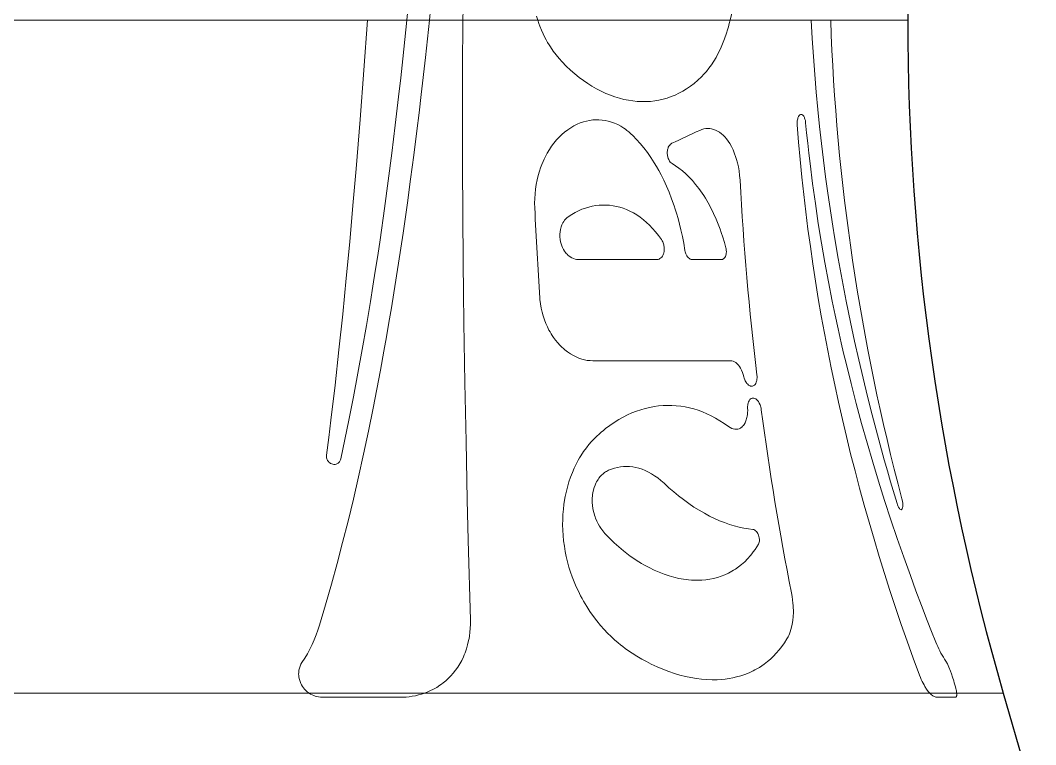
# Model space of a CAD drawing. Extents: x -234 to 800, y -95 to 506.
# Drawn here: x 626.16 to 659.15, y 58.98 to 82.52 of the extents above; entities that cross this region are included whole.
import ezdxf

# ---------------------------------------------------------------- set-up
doc = ezdxf.new("R2010")
doc.units = 0
doc.header["$LTSCALE"] = 7
doc.header["$MEASUREMENT"] = 0
doc.layers.add('3', color=3, linetype='CONTINUOUS', lineweight=30)
doc.layers.add('8', color=252, linetype='CONTINUOUS', lineweight=15)

msp = doc.modelspace()

# ---------------------------------------------------------------- linework, layer by layer
at = {"layer": '3'}
msp.add_line((658.0917, 60.6521), (659.1472, 57.004), dxfattribs=at)
for centre, radius, start, end in [((775.9112, 82.5247), 120.92, 173.02135, 180), ((733.6912, 82.5247), 78.7, 180, 196.136384)]:
    msp.add_arc(centre, radius, start, end, dxfattribs=at)
at = {"layer": '8', "lineweight": 13}
for p, q in [((654.9912, 82.5247), (611.3481, 82.5247)), ((658.0917, 60.6521), (609.8617, 60.6521))]:
    msp.add_line(p, q, dxfattribs=at)
at = {"layer": '8', "lineweight": 13, "ltscale": 0.064077}
msp.add_line((646.8507, 74.7502), (644.2876, 74.7502), dxfattribs=at)
at = {"layer": '8', "lineweight": 13, "ltscale": 0.024073}
msp.add_line((647.9853, 74.7502), (648.9482, 74.7502), dxfattribs=at)
at = {"layer": '8', "lineweight": 13, "ltscale": 0.112}
msp.add_line((649.2394, 71.4574), (644.7594, 71.4574), dxfattribs=at)
at = {"layer": '8', "lineweight": 13, "ltscale": 0.063107}
msp.add_line((638.4918, 60.5188), (635.9675, 60.5188), dxfattribs=at)
at = {"layer": '8', "lineweight": 13, "ltscale": 0.015162}
msp.add_line((656.5422, 60.5188), (655.9357, 60.5188), dxfattribs=at)
at = {"layer": '8', "lineweight": 13}
for points in [[(635.8855, 62.8635), (636.0813, 63.5234), (636.2715, 64.1908), (636.4562, 64.866), (636.6354, 65.5488), (636.8094, 66.239), (636.9835, 66.9595), (637.1521, 67.688), (637.3154, 68.4244), (637.4735, 69.1689), (637.6266, 69.9215), (637.7462, 70.5324), (637.8626, 71.1485), (637.976, 71.7698), (638.0585, 72.2355), (638.1394, 72.7041), (638.22, 73.1829), (638.2989, 73.6645), (638.451, 74.6287), (638.5971, 75.6038), (638.7375, 76.5894), (638.8428, 77.3629), (638.9449, 78.1424), (639.0439, 78.9275), (639.116, 79.52), (639.1865, 80.1154), (639.3225, 81.3147), (639.4521, 82.5247)], [(636.1113, 68.3938), (636.1828, 68.9583), (636.2525, 69.5252), (636.387, 70.6663), (636.5151, 71.8168), (636.6372, 72.9764), (636.7536, 74.1447), (636.8649, 75.3212), (636.9712, 76.5055), (637.073, 77.6971), (637.1384, 78.4952), (637.202, 79.2961), (637.324, 80.9058), (637.4395, 82.5247)], [(638.7196, 82.5247), (638.6553, 81.8997), (638.5893, 81.2772), (638.5214, 80.6575), (638.4517, 80.0405), (638.3436, 79.1207), (638.2312, 78.2077), (638.1143, 77.3021), (637.9929, 76.4042), (637.8483, 75.3878), (637.773, 74.8796), (637.6961, 74.3743), (637.6188, 73.8797), (637.5398, 73.3878), (637.4088, 72.6007), (637.2734, 71.8211), (637.1333, 71.0492), (636.9885, 70.2851), (636.8389, 69.5287), (636.7085, 68.8953), (636.5744, 68.2675)], [(640.543, 82.5247), (640.5326, 80.9461), (640.5283, 79.3687), (640.5301, 77.793), (640.5378, 76.2198), (640.551, 74.6495), (640.5619, 73.6699), (640.5748, 72.6918), (640.606, 70.7408), (640.6429, 68.8364), (640.685, 66.9405), (640.7167, 65.6305), (640.7846, 63.0255)], [(642.9705, 82.5247), (642.9276, 82.6593)], [(643.7615, 81.1755), (643.6649, 81.2827), (643.5695, 81.3987), (643.4758, 81.524), (643.3839, 81.6595), (643.3384, 81.7318), (643.2936, 81.8073), (643.2498, 81.885), (643.2067, 81.9661), (643.1501, 82.0802), (643.0951, 82.201), (643.0421, 82.329), (643.0056, 82.4249), (642.9705, 82.5247)], [(649.2229, 82.5247), (649.1957, 82.4172), (649.1674, 82.3137), (649.137, 82.2098), (649.1056, 82.1102), (649.0419, 81.9264), (648.9757, 81.7566), (648.9071, 81.5995), (648.8364, 81.4539), (648.7637, 81.3187), (648.6891, 81.193), (648.6119, 81.0748), (648.533, 80.9653), (648.4526, 80.864), (648.3712, 80.7709), (648.2888, 80.6857)], [(654.6461, 66.8135), (654.4341, 67.5237), (654.3303, 67.8816), (654.2279, 68.2414), (654.0939, 68.7242), (653.9627, 69.2104), (653.8345, 69.7), (653.6845, 70.292), (653.5391, 70.8889), (653.3982, 71.4906), (653.2622, 72.0972), (653.131, 72.7085), (652.9913, 73.3933), (652.8581, 74.0838), (652.7317, 74.7799), (652.6121, 75.4816), (652.5548, 75.8361), (652.4992, 76.1919), (652.446, 76.5458), (652.3947, 76.9009), (652.3209, 77.4385), (652.2514, 77.9789), (652.1863, 78.522), (652.1257, 79.0678), (652.0685, 79.6292), (652.0161, 80.1931), (651.9687, 80.7596), (651.9251, 81.3456), (651.887, 81.934), (651.8545, 82.5247)], [(648.2888, 80.6857), (648.1713, 80.5756), (648.0522, 80.4746), (647.9314, 80.3824), (647.8092, 80.2986), (647.6855, 80.2229), (647.5604, 80.1553), (647.4338, 80.0954), (647.3059, 80.0431), (647.1767, 79.9982), (647.0462, 79.9607), (646.9093, 79.9294), (646.7711, 79.9057), (646.6318, 79.8897), (646.4913, 79.8813), (646.3498, 79.8804), (646.2072, 79.8871), (646.0636, 79.9013), (645.9191, 79.923), (645.7736, 79.9524), (645.6272, 79.9895), (645.4801, 80.0344), (645.3321, 80.0873), (645.1835, 80.1482), (645.0342, 80.2174), (644.8844, 80.2951), (644.7342, 80.3816), (644.5951, 80.4695), (644.4557, 80.5654), (644.3163, 80.6696), (644.177, 80.7824), (644.0379, 80.904), (643.8994, 81.0349), (643.7615, 81.1755)], [(642.8753, 76.4276), (642.8716, 76.5827), (642.8745, 76.736), (642.8838, 76.8857), (642.8988, 77.0302), (642.9226, 77.19), (642.9523, 77.3413), (642.987, 77.4839), (643.0259, 77.6179), (643.0634, 77.7301), (643.1031, 77.8359), (643.1448, 77.9357), (643.1771, 78.0069), (643.2102, 78.075), (643.2791, 78.204), (643.3505, 78.3226), (643.4237, 78.4316), (643.4986, 78.5319), (643.5839, 78.6345), (643.6703, 78.7277), (643.7579, 78.8122), (643.8464, 78.8888), (643.9462, 78.9654), (644.0467, 79.033), (644.1479, 79.0921), (644.2495, 79.143), (644.3514, 79.1861), (644.4536, 79.2216), (644.5558, 79.2496), (644.6572, 79.2702), (644.7587, 79.2837), (644.8601, 79.2901), (644.9614, 79.2896), (645.0624, 79.2821), (645.1631, 79.2675), (645.2633, 79.2459), (645.3656, 79.2162), (645.4674, 79.1788), (645.5686, 79.1334), (645.6692, 79.0799), (645.7692, 79.0177), (645.8189, 78.9833), (645.8684, 78.9466), (645.9342, 78.8939), (645.9995, 78.8368), (646.0644, 78.7751)], [(651.4004, 79.1306), (651.3985, 79.1756), (651.3995, 79.2189), (651.4029, 79.2579), (651.4082, 79.2919), (651.4154, 79.3245), (651.4236, 79.3523), (651.4333, 79.3778), (651.4436, 79.3992), (651.4642, 79.4305), (651.4845, 79.4504), (651.5053, 79.4622), (651.5263, 79.4665), (651.5475, 79.4636), (651.5688, 79.4533), (651.5901, 79.4352), (651.6116, 79.4074), (651.6326, 79.3685), (651.6427, 79.3439), (651.6524, 79.3148), (651.6653, 79.2624), (651.6747, 79.1968)], [(651.6747, 79.1968), (651.7074, 78.865), (651.742, 78.5342), (651.7788, 78.2025), (651.8174, 77.8719), (651.9, 77.2165), (651.9898, 76.5662), (652.0865, 75.9212), (652.1901, 75.2818), (652.3001, 74.6482), (652.4164, 74.0205), (652.5388, 73.3988), (652.633, 72.9435), (652.7302, 72.4915), (652.8305, 72.0429), (652.9076, 71.7086), (652.9863, 71.3763), (653.1484, 70.7173), (653.3165, 70.0661), (653.4901, 69.4226), (653.6691, 68.7869), (653.8532, 68.1591), (654.0419, 67.5391), (654.2407, 66.9096), (654.4439, 66.2883), (654.6511, 65.6753), (654.8622, 65.0704), (655.0767, 64.4737), (655.2579, 63.9826), (655.4413, 63.497), (655.6265, 63.0168), (655.7666, 62.6602), (655.9077, 62.3066)], [(648.2354, 78.9476), (648.2995, 78.9733), (648.3637, 78.9917), (648.4281, 79.0031), (648.4926, 79.0074), (648.557, 79.0048), (648.6214, 78.9951), (648.6857, 78.9784), (648.7498, 78.9544), (648.8136, 78.923), (648.8769, 78.884), (648.9397, 78.837), (648.995, 78.7882), (649.0497, 78.7324), (649.1038, 78.6689), (649.1575, 78.5969), (649.2106, 78.5153), (649.2645, 78.4199), (649.3174, 78.3113), (649.3432, 78.2516), (649.3684, 78.188), (649.4009, 78.0969), (649.4318, 77.998), (649.4605, 77.8908), (649.4888, 77.7634), (649.5127, 77.6263), (649.5312, 77.4805), (649.543, 77.3288)], [(646.0644, 78.7751), (646.1836, 78.6522), (646.3015, 78.5202), (646.4181, 78.3787), (646.5332, 78.2271), (646.6469, 78.0647), (646.7031, 77.9792), (646.759, 77.8906), (646.8328, 77.7676), (646.9059, 77.6386), (646.9781, 77.5035), (647.067, 77.3253), (647.1541, 77.1365), (647.239, 76.9364), (647.3215, 76.7239), (647.4012, 76.4982), (647.4399, 76.3801), (647.4777, 76.2585), (647.5283, 76.0838), (647.5767, 75.9024), (647.6225, 75.7142), (647.6697, 75.4985), (647.7128, 75.2746), (647.7513, 75.0444)], [(647.3354, 77.8661), (647.307, 77.8862), (647.2791, 77.9132), (647.2519, 77.9487), (647.2386, 77.9703), (647.2256, 77.9949), (647.2088, 78.035), (647.1939, 78.0835), (647.1873, 78.1138), (647.1822, 78.1465), (647.179, 78.1808), (647.1781, 78.2155), (647.1796, 78.2513), (647.1832, 78.2851), (647.1885, 78.3156), (647.1951, 78.3428), (647.2038, 78.371), (647.2136, 78.396), (647.2352, 78.4379), (647.2582, 78.4704), (647.2804, 78.4938), (647.3031, 78.5119), (647.3263, 78.5251)], [(649.0829, 75.1318), (649.0347, 75.3053), (648.9845, 75.4707), (648.9325, 75.6282), (648.893, 75.7399), (648.8528, 75.8476), (648.8109, 75.9539), (648.7684, 76.0563), (648.6829, 76.2475), (648.5955, 76.4251), (648.5066, 76.5903), (648.4163, 76.7441), (648.3647, 76.8262), (648.3128, 76.905), (648.2604, 76.9809), (648.2077, 77.0537), (648.1018, 77.1901), (647.995, 77.3152), (647.8873, 77.4299), (647.7787, 77.5347), (647.6692, 77.6303), (647.5588, 77.7172), (647.4475, 77.7957), (647.3354, 77.8661)], [(643.9641, 76.1402), (644.0745, 76.2121), (644.1855, 76.2759), (644.2969, 76.3318), (644.4087, 76.3801), (644.5207, 76.421), (644.6328, 76.4547), (644.7451, 76.4814), (644.8574, 76.5011), (644.9696, 76.5139), (645.0818, 76.5199), (645.1939, 76.5191), (645.3056, 76.5115), (645.417, 76.4971), (645.5281, 76.4759), (645.6388, 76.4477), (645.7492, 76.4125), (645.8592, 76.3701), (645.9688, 76.3203), (646.0781, 76.2628), (646.1869, 76.1974), (646.2953, 76.1237), (646.4032, 76.0414), (646.5031, 75.9567), (646.6024, 75.8637), (646.7012, 75.7618), (646.7991, 75.6506), (646.8961, 75.5296), (646.992, 75.3981)], [(644.2876, 74.7502), (644.2365, 74.7533), (644.1852, 74.7629), (644.1338, 74.7789), (644.0823, 74.8017), (644.0308, 74.8318), (643.9793, 74.8699), (643.9522, 74.8936), (643.9252, 74.9201), (643.9009, 74.9466), (643.8769, 74.9757), (643.843, 75.0224), (643.8099, 75.0761), (643.7783, 75.1379), (643.7549, 75.1933), (643.7338, 75.2548), (643.7158, 75.3224), (643.702, 75.3962), (643.6933, 75.4825), (643.6923, 75.5689), (643.6989, 75.6514), (643.7115, 75.7269), (643.7216, 75.7694), (643.7331, 75.8086), (643.7591, 75.8784), (643.7878, 75.9379), (643.8159, 75.9852), (643.8454, 76.0265), (643.8761, 76.0629), (643.9194, 76.1053), (643.9641, 76.1402)], [(646.992, 75.3981), (647.0189, 75.3537), (647.0329, 75.3251), (647.0461, 75.2925), (647.0565, 75.2613), (647.0656, 75.2268), (647.0724, 75.1932), (647.0774, 75.157), (647.0803, 75.1202), (647.0807, 75.0841), (647.0789, 75.0483), (647.0752, 75.0151), (647.0634, 74.9583), (647.0546, 74.9295), (647.0447, 74.904), (647.0232, 74.8614), (646.9995, 74.8275), (646.9716, 74.7983), (646.9425, 74.7767), (646.9125, 74.7618), (646.8819, 74.753), (646.8507, 74.7502)], [(647.7513, 75.0444), (647.7598, 75.0011), (647.7707, 74.9627), (647.7813, 74.9334), (647.7925, 74.9076), (647.8159, 74.8649), (647.8401, 74.8313), (647.8689, 74.8008), (647.8984, 74.778), (647.9278, 74.7623), (647.9569, 74.7531), (647.9853, 74.7502)], [(648.9482, 74.7502), (648.9691, 74.7523), (648.9893, 74.7587), (649.0102, 74.7705), (649.0302, 74.7878), (649.0495, 74.8117), (649.0677, 74.844), (649.077, 74.8667), (649.0855, 74.8937), (649.092, 74.9224), (649.0968, 74.9549), (649.0994, 74.999), (649.0975, 75.0479), (649.0916, 75.092), (649.0829, 75.1318)], [(644.7594, 71.4574), (644.6712, 71.4608), (644.5823, 71.471), (644.4926, 71.4879), (644.4023, 71.5118), (644.3115, 71.5428), (644.2202, 71.5811), (644.1286, 71.6271), (644.0367, 71.681), (643.9431, 71.7446), (643.85, 71.8171), (643.8036, 71.857), (643.7573, 71.8995), (643.6882, 71.9684), (643.6195, 72.044), (643.5512, 72.127), (643.4836, 72.2182), (643.4451, 72.2748), (643.407, 72.3345), (643.3721, 72.3931), (643.3377, 72.4546), (643.2858, 72.5568), (643.2361, 72.6674), (643.1893, 72.7871), (643.1464, 72.9162), (643.1122, 73.0402), (643.083, 73.1717), (643.0601, 73.3087), (643.0443, 73.45), (643.041, 73.4927)], [(649.668, 70.9381), (649.6484, 71.0134), (649.6261, 71.08), (649.5943, 71.1552), (649.5612, 71.2182), (649.5274, 71.271), (649.4936, 71.3152), (649.4501, 71.3615), (649.4071, 71.3973), (649.3647, 71.4241), (649.3227, 71.4427), (649.2809, 71.4538), (649.2394, 71.4574)], [(650.0911, 71.0034), (650.0954, 70.95), (650.0953, 70.9005), (650.0918, 70.8569), (650.0857, 70.8191), (650.0787, 70.7896), (650.0706, 70.7638), (650.0521, 70.7213), (650.0327, 70.6906), (650.0119, 70.6671), (649.9901, 70.6497), (649.9675, 70.6378), (649.9469, 70.6314), (649.9258, 70.6288), (649.9041, 70.6298), (649.8875, 70.633), (649.8707, 70.6384), (649.8451, 70.6505), (649.8191, 70.6679), (649.7923, 70.6916), (649.7656, 70.7216), (649.7486, 70.7448), (649.7314, 70.7719), (649.7142, 70.8042), (649.6973, 70.8424), (649.6816, 70.8871), (649.668, 70.9381)], [(644.8941, 69.0095), (644.9631, 69.0728), (645.0325, 69.1338), (645.1034, 69.1934), (645.1746, 69.2506), (645.3163, 69.357), (645.4586, 69.4544), (645.6014, 69.5431), (645.7447, 69.6235), (645.8884, 69.6957), (646.0323, 69.7599), (646.1766, 69.8165), (646.321, 69.8654), (646.4657, 69.907), (646.6105, 69.9412), (646.7545, 69.9679), (646.8985, 69.9876), (647.0424, 70.0002), (647.1862, 70.0057), (647.3297, 70.0042), (647.4731, 69.9956), (647.6161, 69.98), (647.7588, 69.9573), (647.9013, 69.9275), (648.0434, 69.8904), (648.1853, 69.846), (648.3269, 69.7942), (648.4684, 69.7348), (648.6096, 69.6676), (648.7507, 69.5925), (648.8916, 69.5093), (649.0322, 69.4177), (649.1726, 69.3175)], [(649.7902, 69.916), (649.7897, 69.9658), (649.793, 70.0098), (649.7989, 70.0481), (649.8068, 70.0813), (649.82, 70.12), (649.835, 70.1514), (649.8512, 70.177), (649.864, 70.1929), (649.8772, 70.2063), (649.9049, 70.2266), (649.934, 70.2388), (649.9628, 70.2434), (649.9924, 70.2411), (650.0228, 70.232), (650.0539, 70.2155), (650.0857, 70.1909), (650.1128, 70.163), (650.1399, 70.1276), (650.1669, 70.0829), (650.1931, 70.026), (650.2056, 69.9919), (650.2171, 69.9535), (650.227, 69.9111), (650.2344, 69.8663)], [(649.1726, 69.3175), (649.224, 69.2835), (649.2745, 69.2583), (649.3241, 69.2412), (649.3728, 69.2318), (649.4204, 69.23), (649.4668, 69.2358), (649.5118, 69.2492), (649.534, 69.259), (649.5558, 69.2708), (649.577, 69.2846), (649.5978, 69.3006), (649.625, 69.3258), (649.6513, 69.3555), (649.6764, 69.39), (649.7061, 69.4409), (649.7332, 69.5017), (649.7462, 69.5382), (649.7581, 69.5781), (649.7677, 69.6169), (649.776, 69.6591), (649.784, 69.7146), (649.7895, 69.7759), (649.7918, 69.8433), (649.7902, 69.916)], [(646.0373, 61.95), (645.8858, 62.0517), (645.8096, 62.1065), (645.7334, 62.1638), (645.6576, 62.2234), (645.5817, 62.2857), (645.4676, 62.3847), (645.3535, 62.4905), (645.2394, 62.6036), (645.1254, 62.7244), (645.009, 62.8566), (644.8933, 62.9978), (644.7785, 63.149), (644.6646, 63.3113), (644.562, 63.4698), (644.4613, 63.639), (644.4117, 63.7278), (644.363, 63.8194), (644.2914, 63.9625), (644.2221, 64.1124), (644.1557, 64.2692), (644.0925, 64.4329), (644.0381, 64.5893), (643.9874, 64.7515), (643.9412, 64.919), (643.8999, 65.091), (643.8651, 65.2614), (643.836, 65.4339), (643.813, 65.6073), (643.7962, 65.7804), (643.7856, 65.9521), (643.7811, 66.1212), (643.7827, 66.2956), (643.7904, 66.465), (643.8038, 66.6285), (643.8222, 66.7858), (643.8424, 66.9204), (643.8658, 67.0498), (643.8921, 67.174), (643.9135, 67.2639), (643.9363, 67.3512), (643.9855, 67.5181), (644.0398, 67.6774), (644.0978, 67.827), (644.1588, 67.9676), (644.2226, 68.0998), (644.2886, 68.2242), (644.331, 68.2982), (644.3741, 68.3695), (644.4625, 68.5046), (644.5534, 68.6303), (644.6365, 68.7351), (644.7212, 68.8331), (644.8071, 68.9244), (644.8941, 69.0095)], [(636.5744, 68.2675), (636.5663, 68.2385), (636.556, 68.2133), (636.5454, 68.1935), (636.5339, 68.1762), (636.5195, 68.1585), (636.5045, 68.1433), (636.4863, 68.1284), (636.4676, 68.1162), (636.4485, 68.1065), (636.4293, 68.0989), (636.3903, 68.0899), (636.3507, 68.0883), (636.3155, 68.0929), (636.2799, 68.1034), (636.2441, 68.1207), (636.217, 68.1388), (636.1908, 68.1619), (636.1746, 68.1796), (636.1589, 68.2003), (636.1464, 68.2201), (636.1348, 68.2427), (636.1235, 68.2714), (636.1148, 68.3042), (636.1093, 68.3497), (636.1113, 68.3938)], [(645.2707, 67.8954), (645.3666, 67.9341), (645.4635, 67.9653), (645.5611, 67.9893), (645.6595, 68.0062), (645.7584, 68.0161), (645.8579, 68.0191), (645.9577, 68.0151), (646.0578, 68.0042), (646.1583, 67.9864), (646.2598, 67.9612), (646.3615, 67.9287), (646.4634, 67.8888), (646.5654, 67.8412), (646.6677, 67.7856), (646.7701, 67.7215), (646.8727, 67.6485), (646.9756, 67.566), (647.0785, 67.4733)], [(645.154, 65.8468), (645.1184, 65.8871), (645.0829, 65.9303), (645.0515, 65.9718), (645.0203, 66.016), (644.977, 66.0835), (644.9347, 66.1578), (644.894, 66.2395), (644.8532, 66.3353), (644.8343, 66.3864), (644.8166, 66.4399), (644.8001, 66.4959), (644.7853, 66.5543), (644.7656, 66.6509), (644.7518, 66.7499), (644.7443, 66.8482), (644.743, 66.9437), (644.7453, 67.0029), (644.7498, 67.0597), (644.7563, 67.1149), (644.7647, 67.1674), (644.7855, 67.2634), (644.8085, 67.3416), (644.8344, 67.4124), (644.8626, 67.4767), (644.8849, 67.5206), (644.9081, 67.5615), (644.9324, 67.6001), (644.9576, 67.6362), (645.0009, 67.6909), (645.046, 67.7395), (645.0925, 67.7824), (645.1401, 67.8198), (645.1723, 67.8419), (645.2048, 67.8618), (645.2707, 67.8954)], [(647.0785, 67.4733), (647.2358, 67.328), (647.3925, 67.1914), (647.5486, 67.0633), (647.7038, 66.9433), (647.8765, 66.8183), (648.0478, 66.7028), (648.2177, 66.5966), (648.386, 66.4993), (648.5525, 66.4106), (648.7173, 66.3304), (648.8802, 66.2585), (649.0412, 66.1946), (649.2003, 66.1387), (649.3573, 66.0905), (649.5123, 66.0501), (649.6651, 66.0172), (649.8157, 65.9919), (649.964, 65.9742)], [(654.8028, 66.9659), (654.8197, 66.8895), (654.8295, 66.8161), (654.8321, 66.7593), (654.8303, 66.7157), (654.8239, 66.6753), (654.8146, 66.6476), (654.8032, 66.6294), (654.7899, 66.6192), (654.7749, 66.6165), (654.7581, 66.6214), (654.7389, 66.6351), (654.7182, 66.6583), (654.6959, 66.6929), (654.6717, 66.7426), (654.659, 66.7749), (654.6461, 66.8135)], [(649.964, 65.9742), (649.9918, 65.9681), (650.0203, 65.9549), (650.0496, 65.9337), (650.0799, 65.9028), (650.1012, 65.8743), (650.1224, 65.8385), (650.1429, 65.7931), (650.1577, 65.7475), (650.1684, 65.6966), (650.1732, 65.6429), (650.1717, 65.5974), (650.1647, 65.5557), (650.1543, 65.5227), (650.1416, 65.4967)], [(650.1416, 65.4967), (650.0867, 65.4072), (650.0302, 65.322), (649.9723, 65.241), (649.9279, 65.183), (649.8827, 65.1272), (649.79, 65.0222), (649.6944, 64.9256), (649.596, 64.837), (649.4949, 64.7561), (649.3911, 64.6827), (649.3359, 64.6472), (649.2801, 64.6137), (649.2229, 64.5818), (649.1651, 64.5518), (649.0481, 64.4978), (648.9288, 64.4511), (648.8071, 64.4118), (648.6831, 64.3796), (648.557, 64.3544), (648.4287, 64.3361), (648.2984, 64.3247), (648.1661, 64.3201), (648.0669, 64.3211), (647.9667, 64.3259), (647.8654, 64.3343), (647.789, 64.3431), (647.7121, 64.3539), (647.6342, 64.3669), (647.5559, 64.3821), (647.398, 64.4188), (647.2381, 64.4641), (647.0765, 64.5183), (646.9131, 64.5815), (646.751, 64.6525), (646.5875, 64.7327), (646.4228, 64.8221), (646.3393, 64.8709), (646.2556, 64.9222), (646.1732, 64.975), (646.0906, 65.0303), (645.9792, 65.1088), (645.8674, 65.1922), (645.7554, 65.2805), (645.6055, 65.4066), (645.4551, 65.5426), (645.3045, 65.6892), (645.2292, 65.7666), (645.154, 65.8468)], [(651.2139, 63.9105), (651.234, 63.7991), (651.25, 63.6891), (651.262, 63.5818), (651.2684, 63.5039), (651.2726, 63.4286), (651.2749, 63.3519), (651.2751, 63.2784), (651.2698, 63.1406), (651.2579, 63.0147), (651.2405, 62.9001), (651.2186, 62.796), (651.1973, 62.7167), (651.1737, 62.6438), (651.148, 62.5767), (651.1276, 62.53), (651.1063, 62.486), (651.0673, 62.4161)], [(640.7846, 63.0255), (640.7852, 62.8901), (640.7801, 62.7582), (640.7695, 62.631), (640.754, 62.509), (640.7418, 62.4341), (640.728, 62.3617), (640.6959, 62.2236), (640.6586, 62.0943), (640.6362, 62.027), (640.6126, 61.9621), (640.5861, 61.8951), (640.5583, 61.8306), (640.5015, 61.7126), (640.4412, 61.6029), (640.3777, 61.501), (640.3041, 61.3961), (640.2276, 61.2992), (640.1486, 61.21), (640.0675, 61.1278), (639.9844, 61.0523), (639.8997, 60.9829), (639.848, 60.944), (639.7958, 60.9072), (639.6898, 60.8393), (639.5816, 60.7786), (639.4713, 60.7248), (639.3814, 60.6864), (639.2904, 60.6521)], [(651.0673, 62.4161), (650.9856, 62.2886), (650.9008, 62.1689), (650.813, 62.0566), (650.7222, 61.9516), (650.6286, 61.8535), (650.5323, 61.7621), (650.4333, 61.6772), (650.3317, 61.5986), (650.2526, 61.5428), (650.1721, 61.4905), (650.0901, 61.4416), (650.0277, 61.4071), (649.9645, 61.3745), (649.8359, 61.3147), (649.7042, 61.2621), (649.5696, 61.2165), (649.4322, 61.1779), (649.3097, 61.1498), (649.1851, 61.1269), (649.0586, 61.1092), (648.9303, 61.0966), (648.8001, 61.0891), (648.7179, 61.0871), (648.635, 61.087), (648.4673, 61.0928), (648.2969, 61.1065), (648.1241, 61.1282), (647.9488, 61.1579), (647.7712, 61.1956), (647.5914, 61.2415), (647.4093, 61.2957), (647.2252, 61.3582), (647.039, 61.4293), (646.851, 61.5092), (646.6612, 61.598), (646.5066, 61.6766), (646.351, 61.7613), (646.1946, 61.8524), (646.0373, 61.95)], [(656.1896, 61.7568), (656.2334, 61.6866), (656.2794, 61.602), (656.3286, 61.4987), (656.3811, 61.3718), (656.4152, 61.2791), (656.4492, 61.1765), (656.4858, 61.0512)], [(635.5465, 60.6521), (635.5146, 60.675), (635.483, 60.7002), (635.4413, 60.7378), (635.4005, 60.7804), (635.3607, 60.8288), (635.331, 60.8708), (635.3026, 60.9173), (635.2752, 60.9705), (635.2508, 61.029), (635.2295, 61.0965), (635.2141, 61.1695), (635.2077, 61.2216), (635.2053, 61.274), (635.2066, 61.3251), (635.2099, 61.3618), (635.2149, 61.3965), (635.2294, 61.4614), (635.2407, 61.4981), (635.2533, 61.5322), (635.2819, 61.5935), (635.314, 61.6472)], [(655.7094, 60.6521), (655.6585, 60.7106), (655.6054, 60.7819), (655.5495, 60.8684), (655.5204, 60.9186), (655.4905, 60.9741), (655.4606, 61.0339), (655.4308, 61.0984), (655.4029, 61.1642), (655.3745, 61.237)], [(655.9357, 60.5188), (655.9083, 60.5214), (655.8796, 60.5289), (655.85, 60.5413), (655.8272, 60.5537), (655.8042, 60.5686), (655.7573, 60.6056), (655.7094, 60.6521)], [(656.5816, 60.6521), (656.5829, 60.6018), (656.5811, 60.5794), (656.5775, 60.5597), (656.5721, 60.5433), (656.565, 60.5309), (656.5546, 60.5219), (656.5422, 60.5188)]]:
    msp.add_lwpolyline(points, dxfattribs=at)
for centre, radius, start, end in [((486.7198, 97.8287), 152.7684, 354.250601, 359.770375), ((482.1153, 98.7667), 158.1734, 354.106199, 358.160674), ((5981.3642, 35.4517), 5341.0291, 179.37507, 179.4950218), ((642.4285, 84.1361), 6.9833, 346.65826, 359.61413), ((696.935, -27.0271), 116.6289, 114.680693, 115.173177), ((631.5078, 64.1767), 4.5703, 326.39324, 343.3023), ((658.7412, 63.406), 3.0388, 201.20701, 212.87718), ((655.7563, 60.5742), 0.8291, 5.39132, 15.80344), ((635.9743, 61.2698), 0.7512, 235.29214, 269.48002), ((638.5021, 62.9244), 2.4054, 269.75311, 289.13062)]:
    msp.add_arc(centre, radius, start, end, dxfattribs=at)
for centre, major_axis, ratio, start_param, end_param in [((811.7606, 82.6702), (159.2902, -3.6859), 0.6522804, 3.1784518, 3.328683), ((919.9144, 100.1283), (268.5005, 21.1714), 0.4856617, 3.1402609, 3.2794578), ((713.1979, 82.5247), (0, 78.7), 0.8105981, 1.6368666, 1.7177205), ((688.7454, 82.5247), (0, -78.7), 0.5846044, 4.7899398, 4.8274086), ((713.1979, 82.5247), (0, -78.7), 0.8105981, 4.8739351, 4.9511737), ((728.723, 82.5247), (0, -78.7), 0.9540835, 4.9887471, 4.9920658)]:
    msp.add_ellipse(centre, major_axis=major_axis, ratio=ratio, start_param=start_param, end_param=end_param, dxfattribs=at)

doc.saveas('drawing.dxf')
